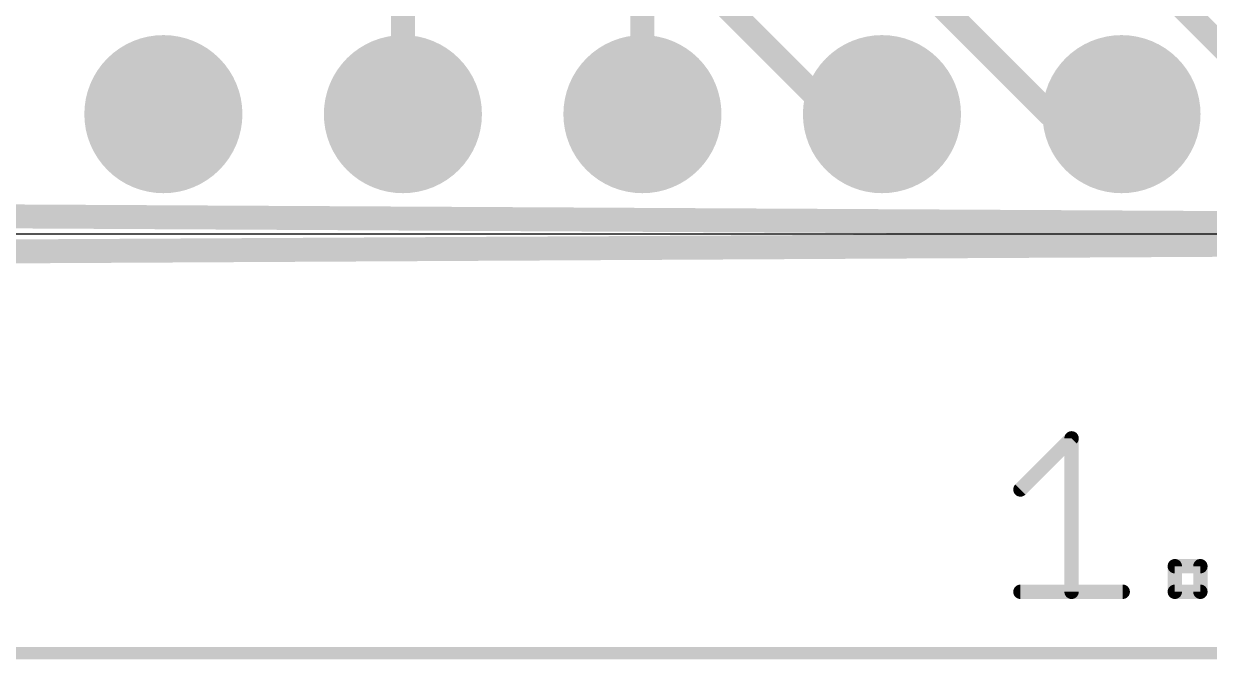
# Model space of a CAD drawing. Extents: x -8.4 to 62, y -6.5 to 32.8.
# Drawn here: x 12.49 to 25.06, y -4.51 to 2.23 of the extents above; entities that cross this region are included whole.
import ezdxf

# ---------------------------------------------------------------- set-up
doc = ezdxf.new("R2010")
doc.units = 0
for name, color, linetype in [('1', 12, 'CONTINUOUS'), ('16', 132, 'CONTINUOUS'), ('17', 110, 'CONTINUOUS'), ('20', 53, 'CONTINUOUS'), ('47', 253, 'CONTINUOUS')]:
    doc.layers.add(name, color=color, linetype=linetype)

# ---------------------------------------------------------------- blocks, each defined once
blk = doc.blocks.new('ROUNDP')
at = {"const_width": 0.5}
blk.add_lwpolyline([(0, -0.25, 1), (0, 0.25, 1), (0, -0.25)], format="xyb", dxfattribs=at)

msp = doc.modelspace()

# ---------------------------------------------------------------- linework, layer by layer
at = {"layer": '1', "const_width": 0.254}
for points in [[(21.082, 1.27), (17.145, 5.207)], [(16.51, 4.318), (16.51, 1.27)], [(19.05, 2.54), (19.05, 1.27)], [(24.638, 2.54), (25.908, 1.27)], [(23.368, 1.27), (22.1615, 2.4765)], [(21.59, 1.27), (21.082, 1.27)], [(24.13, 1.27), (23.368, 1.27)], [(-0.254, -0.254), (46.355, 0)]]:
    msp.add_lwpolyline(points, dxfattribs=at)
at = {"layer": '1', "const_width": 0.127}
for points in [[(21.082, 1.3335, 1), (21.082, 1.2065)], [(21.59, 1.2065, 1), (21.59, 1.3335)], [(23.368, 1.3335, 1), (23.368, 1.2065)], [(24.13, 1.2065, 1), (24.13, 1.3335)], [(16.4465, 1.27, 1), (16.5735, 1.27)], [(18.9865, 1.27, 1), (19.1135, 1.27)], [(21.0371, 1.2251, 1), (21.1269, 1.3149)], [(23.3231, 1.2251, 1), (23.4129, 1.3149)]]:
    msp.add_lwpolyline(points, format="xyb", dxfattribs=at)
at = {"layer": '16', "const_width": 0.254}
msp.add_lwpolyline([(-0.127, 0.254), (46.355, 0)], dxfattribs=at)
at = {"layer": '20'}
msp.add_line((2.54, 0), (48.26, 0), dxfattribs=at)
at = {"layer": '47'}
for points, const_width in [([(23.0583, -2.7096), (23.6006, -2.1673)], 0.1524), ([(23.6006, -2.1673), (23.6006, -3.7943)], 0.1524), ([(24.6955, -3.7943), (24.6955, -3.5231)], 0.1524), ([(24.6955, -3.5231), (24.9666, -3.5231)], 0.1524), ([(24.9666, -3.5231), (24.9666, -3.7943)], 0.1524), ([(23.0583, -3.7943), (24.143, -3.7943)], 0.1524), ([(24.9666, -3.7943), (24.6955, -3.7943)], 0.1524), ([(2.732, -4.445), (48.195, -4.445)], 0.13)]:
    msp.add_lwpolyline(points, dxfattribs=dict(at, const_width=const_width))
at = {"layer": '47', "const_width": 0.0762}
for points in [[(23.6387, -2.1673, 1), (23.5625, -2.1673)], [(23.6276, -2.1943, 1), (23.5737, -2.1404)], [(23.0314, -2.6827, 1), (23.0853, -2.7366)], [(24.7336, -3.5231, 1), (24.6574, -3.5231)], [(24.6955, -3.485, 1), (24.6955, -3.5612)], [(25.0047, -3.5231, 1), (24.9285, -3.5231)], [(24.9666, -3.5612, 1), (24.9666, -3.485)], [(23.0583, -3.7562, 1), (23.0583, -3.8324)], [(23.5625, -3.7943, 1), (23.6387, -3.7943)], [(24.143, -3.8324, 1), (24.143, -3.7562)], [(24.6955, -3.7562, 1), (24.6955, -3.8324)], [(24.6574, -3.7943, 1), (24.7336, -3.7943)], [(24.9285, -3.7943, 1), (25.0047, -3.7943)], [(24.9666, -3.8324, 1), (24.9666, -3.7562)]]:
    msp.add_lwpolyline(points, format="xyb", dxfattribs=at)

# ---------------------------------------------------------------- block references
at = {"layer": '17', "xscale": 1.6764, "yscale": 1.6764, "rotation": 270}
for p in [(13.97, 1.27), (13.97, 1.27), (16.51, 1.27), (16.51, 1.27), (19.05, 1.27), (19.05, 1.27), (21.59, 1.27), (21.59, 1.27), (24.13, 1.27), (24.13, 1.27)]:
    msp.add_blockref('ROUNDP', p, dxfattribs=at)

doc.saveas('drawing.dxf')
